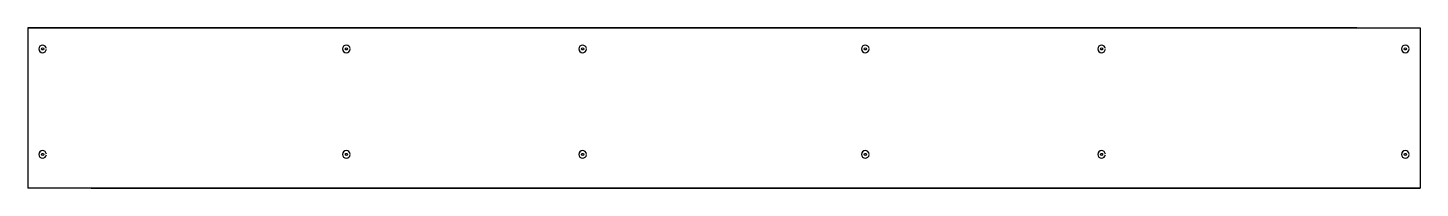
# Model space of a CAD drawing. Header units: millimetres. Extents: x -150 to 3150, y 0 to 380.
import ezdxf

# ---------------------------------------------------------------- set-up
doc = ezdxf.new("R2010")
doc.units = ezdxf.units.MM

msp = doc.modelspace()

# ---------------------------------------------------------------- linework, layer by layer
at = {"color": 7, "linetype": 'Continuous'}
for p, q in [((0, 380), (-150, 380)), ((-150, 380), (-150, 0)), ((3000, 380), (0, 380)), ((3000, 380), (3150, 380)), ((3150, 380), (3150, 0)), ((0, 0), (-150, 0)), ((0, 0), (3000, 0)), ((3000, 0), (3150, 0))]:
    msp.add_line(p, q, dxfattribs=at)
at = {"color": 7, "linetype": 'Continuous', "lineweight": 25}
for p, q in [((-150, 380), (-150, 0)), ((-150, 380), (3150, 380)), ((3150, 380), (3150, 0)), ((3150, 0), (-150, 0))]:
    msp.add_line(p, q, dxfattribs=at)
at = {"color": 7, "linetype": 'Continuous'}
for centre in [(-115, 330), (-115, 330), (605, 330), (605, 330), (1165, 330), (1165, 330), (1835, 330), (1835, 330), (2395, 330), (2395, 330), (3115, 330), (3115, 330), (-115, 80), (-115, 80), (605, 80), (605, 80), (1165, 80), (1165, 80), (1835, 80), (1835, 80), (2395, 80), (2395, 80), (3115, 80), (3115, 80)]:
    msp.add_circle(centre, 2.5, dxfattribs=at)
at = {"color": 7, "linetype": 'Continuous', "lineweight": 25}
for centre in [(-115, 330), (605, 330), (1165, 330), (1835, 330), (2395, 330), (3115, 330), (-115, 80), (605, 80), (1165, 80), (1835, 80), (2395, 80), (3115, 80)]:
    msp.add_circle(centre, 2.5, dxfattribs=at)
at = {"color": 7, "linetype": 'Continuous'}
for centre in [(-115, 330), (605, 330), (1165, 330), (1835, 330), (2395, 330), (3115, 330), (-115, 80), (605, 80), (1165, 80), (1835, 80), (2395, 80), (3115, 80)]:
    msp.add_arc(centre, 9, 4.7802, 355.2198, dxfattribs=at)

doc.saveas('drawing.dxf')
